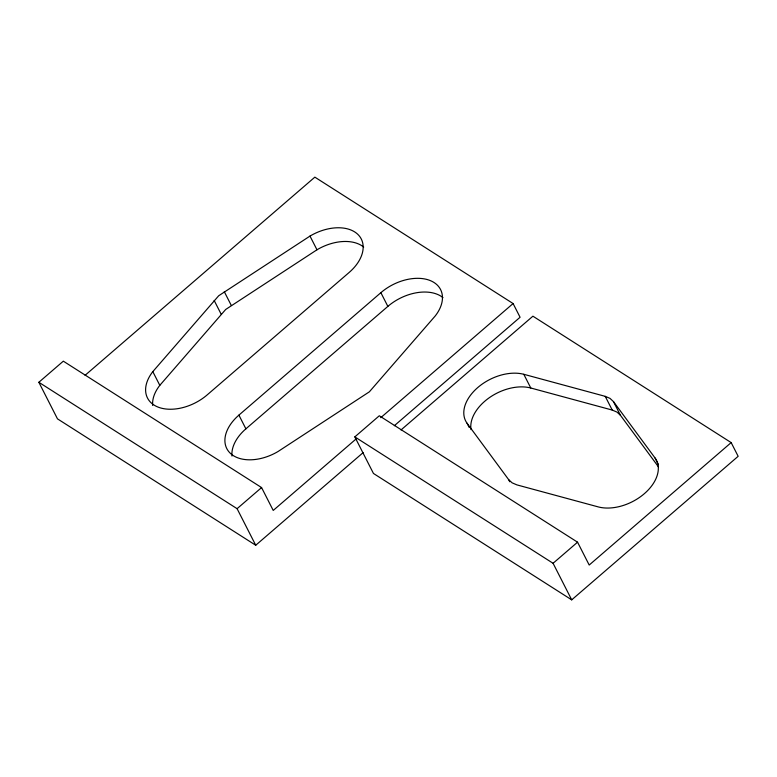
<?xml version="1.0" encoding="UTF-8"?>
<svg xmlns="http://www.w3.org/2000/svg" width="777" height="777" viewBox="0 0 777 777"><rect width="100%" height="100%" fill="white"/><g stroke="black" fill="none" stroke-linecap="round" stroke-linejoin="round"><path stroke-width="1.17" d="M152.816 371.629L218.696 295.755L309.994 236.082A40.297 26.01 -27 0 1 357.595 234.149A40.297 26.01 -27 0 1 349.155 272.455L207.187 394.891A40.297 26.01 -27 0 1 157.381 406.818A40.297 26.01 -27 0 1 152.816 371.629L159.809 385.343A40.297 26.01 -27 0 0 152.68 405.497M159.809 385.343L225.689 309.469L316.977 249.786A40.297 26.01 -27 0 1 363.685 247.076M363.121 452.632L255.73 545.25L57.479 418.852L38.85 382.284L63.325 361.169L261.577 487.577L273.222 510.431L355.934 439.092M85.081 375.31L314.85 177.146L513.092 303.545L520.075 317.259L394.327 425.718M238.908 415.122L380.876 292.676A40.297 26.01 -27 0 1 430.681 280.75A40.297 26.01 -27 0 1 435.246 315.938L369.366 391.822L278.079 451.495A40.297 26.01 -27 0 1 230.468 453.428A40.297 26.01 -27 0 1 238.908 415.122L245.891 428.836A40.297 26.01 -27 0 0 231.983 456.06M245.891 428.836L387.859 306.391A40.297 26.01 -27 0 1 442.977 297.64M38.85 382.284L237.092 508.682L261.577 487.577M354.827 436.888L379.302 415.773L577.554 542.181L589.199 565.034L731.167 442.599L738.15 456.303L571.707 599.854L373.455 473.455L354.827 436.888L553.078 563.286L571.707 599.854M380.749 417.686L513.092 303.545M401.029 429.943L532.915 316.19L731.167 442.599M553.078 563.286L577.554 542.181M469.201 427.457L467.055 423.232A40.297 26.01 -27 0 1 477.797 387.519A40.297 26.01 -27 0 1 523.795 374.291L605.234 396.348L610.013 398.387L613.451 401.583L655.06 457.993L658.284 464.316M471.017 429.623A40.297 26.01 -27 0 1 489.52 397.562A40.297 26.01 -27 0 1 530.788 388.005L612.227 410.062L616.996 412.101L620.434 415.297L658.459 466.841M467.055 423.232L508.663 479.642L512.101 482.828L516.87 484.877L598.319 506.925A40.297 26.01 -27 0 0 644.318 493.706A40.297 26.01 -27 0 0 655.06 457.993M613.451 401.583L620.434 415.297M605.234 396.348L612.227 410.062M523.795 374.291L530.788 388.005M508.663 479.642L509.741 481.75M380.876 292.676L387.859 306.391M309.994 236.082L316.977 249.786M224.31 291.725L231.293 305.439M214.17 300.466L221.154 314.18M237.092 508.682L255.73 545.25"/></g></svg>
